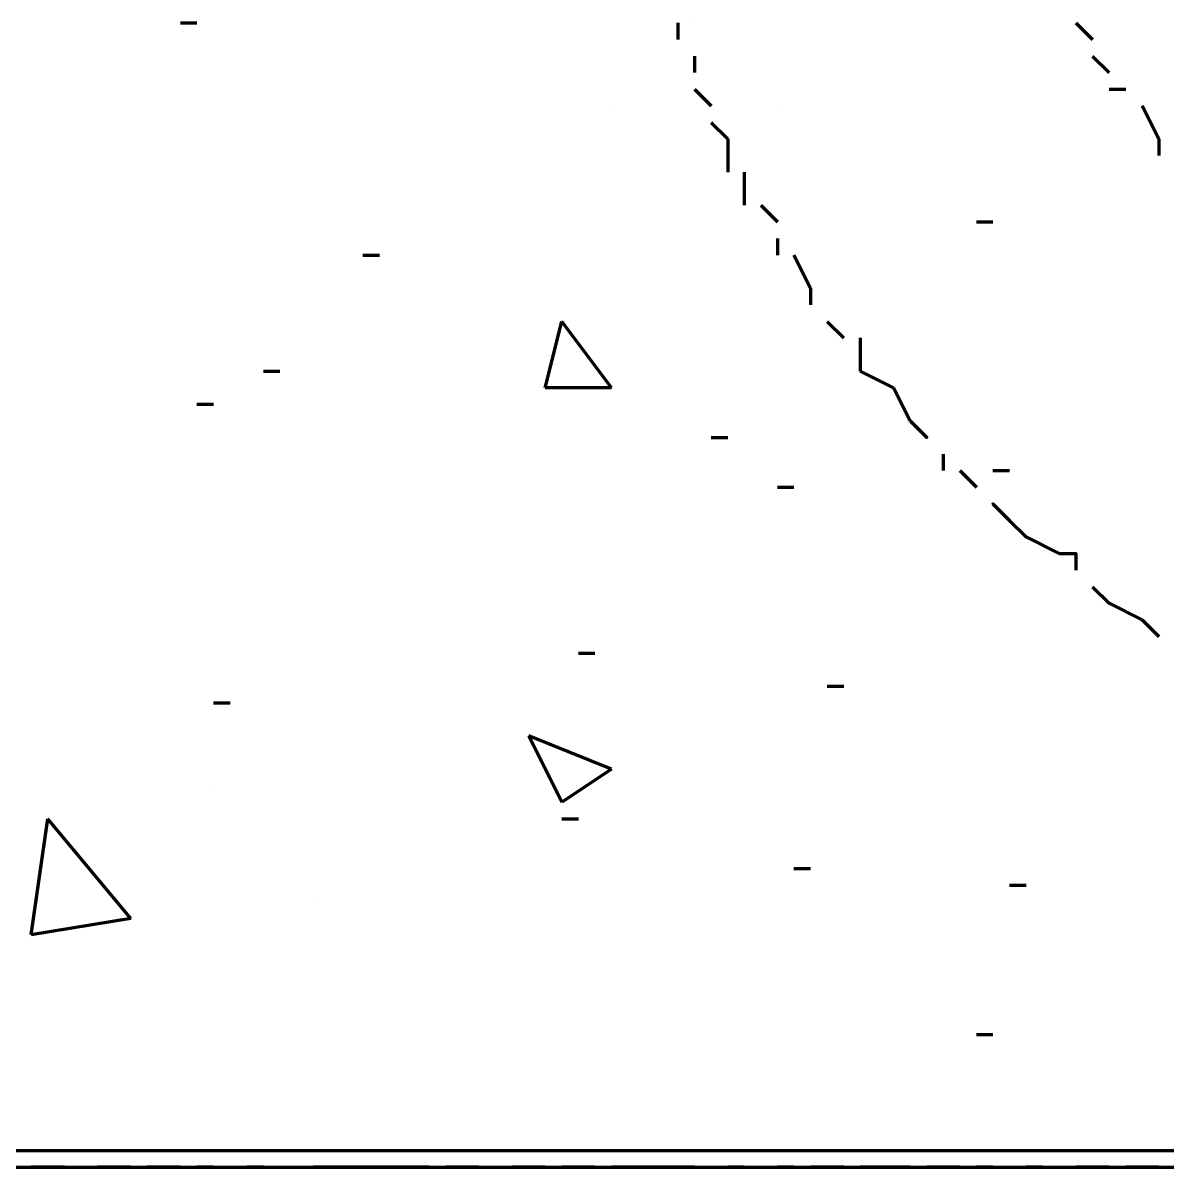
# Model space of a CAD drawing. Header units: inches. Extents: x 16 to 776, y 37 to 575.
# Drawn here: x 614.08 to 625.58, y 317.67 to 329.17 of the extents above; entities that cross this region are included whole.
import ezdxf

# ---------------------------------------------------------------- set-up
doc = ezdxf.new("R2010")
doc.units = ezdxf.units.IN
doc.header["$MEASUREMENT"] = 0
doc.layers.add('P', color=250, linetype='CONTINUOUS', lineweight=100)

msp = doc.modelspace()

# ---------------------------------------------------------------- linework, layer by layer
at = {"layer": 'P', "color": 0, "linetype": 'Continuous'}
for points in [[(615.667, 329.167), (615.833, 329.167)], [(620.667, 329.167), (620.667, 329)], [(620.833, 329.167), (620.833, 329.167)], [(624.667, 329.167), (624.833, 329)], [(620.833, 328.833), (620.833, 328.667)], [(624.833, 328.833), (625, 328.667)], [(620.833, 328.5), (621, 328.333)], [(625, 328.5), (625.167, 328.5)], [(620, 328.333), (620, 328.333)], [(621.667, 328.333), (621.667, 328.333)], [(625.333, 328.333), (625.5, 328)], [(621, 328.167), (621.167, 328)], [(621.167, 328), (621.167, 327.667)], [(625.5, 328), (625.5, 327.833)], [(621.333, 327.667), (621.333, 327.333)], [(621.5, 327.333), (621.667, 327.167)], [(623.667, 327.167), (623.833, 327.167)], [(621.667, 327), (621.667, 326.833)], [(617.5, 326.833), (617.667, 326.833)], [(621.833, 326.833), (622, 326.5)], [(622, 326.5), (622, 326.333)], [(619.333, 325.5), (619.5, 326.167)], [(620, 325.5), (619.5, 326.167)], [(622.167, 326.167), (622.333, 326)], [(622.5, 326), (622.5, 325.833), (622.5, 325.667)], [(616.5, 325.667), (616.667, 325.667)], [(622.5, 325.667), (622.833, 325.5)], [(620, 325.5), (619.333, 325.5)], [(622.833, 325.5), (623, 325.167)], [(615.833, 325.333), (616, 325.333)], [(623, 325.167), (623.167, 325), (623.167, 325)], [(621, 325), (621.167, 325)], [(623.333, 324.833), (623.333, 324.667)], [(623.5, 324.667), (623.667, 324.5)], [(623.833, 324.667), (624, 324.667)], [(621.667, 324.5), (621.833, 324.5)], [(623.833, 324.333), (623.833, 324.333), (624, 324.167)], [(624, 324.167), (624.167, 324)], [(624.167, 324), (624.5, 323.833)], [(624.5, 323.833), (624.667, 323.833), (624.667, 323.667)], [(624.833, 323.5), (625, 323.333)], [(625, 323.333), (625.333, 323.167)], [(625.333, 323.167), (625.5, 323)], [(619.667, 322.833), (619.833, 322.833)], [(622.167, 322.5), (622.333, 322.5)], [(616, 322.333), (616.167, 322.333)], [(620, 321.667), (619.167, 322)], [(619.5, 321.333), (619.167, 322)], [(620, 321.667), (619.5, 321.333)], [(616, 321.5), (616, 321.5)], [(614.167, 320), (614.333, 321.167)], [(615.167, 320.167), (614.333, 321.167)], [(619.5, 321.167), (619.667, 321.167)], [(621.833, 320.667), (622, 320.667)], [(624, 320.5), (624.167, 320.5)], [(617, 320.333), (617, 320.333)], [(615.167, 320.167), (614.167, 320)], [(623.667, 319), (623.833, 319)], [(614, 317.833), (614.167, 317.833)], [(614, 317.833), (614.167, 317.833)], [(614.167, 317.833), (614.333, 317.833)], [(614.167, 317.833), (614.333, 317.833)], [(614.333, 317.833), (614.5, 317.833)], [(614.333, 317.833), (614.5, 317.833)], [(614.333, 317.833), (614.333, 317.833)], [(614.333, 317.833), (614.333, 317.833)], [(614.5, 317.833), (614.667, 317.833)], [(614.5, 317.833), (614.667, 317.833)], [(614.667, 317.833), (614.833, 317.833)], [(614.667, 317.833), (614.833, 317.833)], [(614.667, 317.833), (614.833, 317.833)], [(614.833, 317.833), (615, 317.833)], [(614.833, 317.833), (615, 317.833)], [(614.833, 317.833), (614.833, 317.833)], [(614.833, 317.833), (614.833, 317.833)], [(614.833, 317.833), (614.833, 317.833)], [(615, 317.833), (615.167, 317.833)], [(615, 317.833), (615.167, 317.833)], [(615.167, 317.833), (615.333, 317.833)], [(615.167, 317.833), (615.333, 317.833)], [(615.167, 317.833), (615.333, 317.833)], [(615.167, 317.833), (615.167, 317.833)], [(615.167, 317.833), (615.167, 317.833)], [(615.333, 317.833), (615.5, 317.833)], [(615.333, 317.833), (615.5, 317.833)], [(615.333, 317.833), (615.5, 317.833)], [(615.5, 317.833), (615.667, 317.833)], [(615.5, 317.833), (615.667, 317.833)], [(615.667, 317.833), (615.833, 317.833)], [(615.667, 317.833), (615.833, 317.833)], [(615.667, 317.833), (615.833, 317.833)], [(615.667, 317.833), (615.667, 317.833)], [(615.667, 317.833), (615.667, 317.833)], [(615.833, 317.833), (616, 317.833)], [(615.833, 317.833), (616, 317.833)], [(615.833, 317.833), (616, 317.833)], [(616, 317.833), (616.167, 317.833)], [(616, 317.833), (616.167, 317.833)], [(616, 317.833), (616, 317.833)], [(616, 317.833), (616, 317.833)], [(616.167, 317.833), (616.333, 317.833)], [(616.167, 317.833), (616.333, 317.833)], [(616.167, 317.833), (616.333, 317.833)], [(616.333, 317.833), (616.5, 317.833)], [(616.333, 317.833), (616.5, 317.833)], [(616.333, 317.833), (616.5, 317.833)], [(616.5, 317.833), (616.667, 317.833)], [(616.5, 317.833), (616.667, 317.833)], [(616.5, 317.833), (616.5, 317.833)], [(616.5, 317.833), (616.5, 317.833)], [(616.667, 317.833), (616.833, 317.833)], [(616.667, 317.833), (616.833, 317.833)], [(616.667, 317.833), (616.833, 317.833)], [(616.833, 317.833), (617, 317.833)], [(616.833, 317.833), (617, 317.833)], [(616.833, 317.833), (617, 317.833)], [(616.833, 317.833), (617, 317.833)], [(617, 317.833), (617.167, 317.833)], [(617, 317.833), (617.167, 317.833)], [(617, 317.833), (617, 317.833)], [(617, 317.833), (617, 317.833)], [(617, 317.833), (617, 317.833)], [(617.167, 317.833), (617.333, 317.833)], [(617.167, 317.833), (617.333, 317.833)], [(617.333, 317.833), (617.5, 317.833)], [(617.333, 317.833), (617.5, 317.833)], [(617.333, 317.833), (617.333, 317.833)], [(617.333, 317.833), (617.333, 317.833)], [(617.5, 317.833), (617.667, 317.833)], [(617.5, 317.833), (617.667, 317.833)], [(617.667, 317.833), (617.833, 317.833)], [(617.667, 317.833), (617.833, 317.833)], [(617.833, 317.833), (618, 317.833)], [(617.833, 317.833), (618, 317.833)], [(617.833, 317.833), (617.833, 317.833)], [(617.833, 317.833), (617.833, 317.833)], [(618, 317.833), (618.167, 317.833)], [(618, 317.833), (618.167, 317.833)], [(618.167, 317.833), (618.333, 317.833)], [(618.167, 317.833), (618.333, 317.833)], [(618.167, 317.833), (618.167, 317.833)], [(618.167, 317.833), (618.167, 317.833)], [(618.333, 317.833), (618.5, 317.833)], [(618.333, 317.833), (618.5, 317.833)], [(618.5, 317.833), (618.667, 317.833)], [(618.5, 317.833), (618.667, 317.833)], [(618.667, 317.833), (618.833, 317.833)], [(618.667, 317.833), (618.833, 317.833)], [(618.667, 317.833), (618.667, 317.833)], [(618.667, 317.833), (618.667, 317.833)], [(618.833, 317.833), (619, 317.833)], [(618.833, 317.833), (619, 317.833)], [(618.833, 317.833), (619, 317.833)], [(619, 317.833), (619.167, 317.833)], [(619, 317.833), (619.167, 317.833)], [(619, 317.833), (619, 317.833)], [(619, 317.833), (619, 317.833)], [(619, 317.833), (619, 317.833)], [(619.167, 317.833), (619.333, 317.833)], [(619.167, 317.833), (619.333, 317.833)], [(619.333, 317.833), (619.5, 317.833)], [(619.333, 317.833), (619.5, 317.833)], [(619.5, 317.833), (619.667, 317.833)], [(619.5, 317.833), (619.667, 317.833)], [(619.5, 317.833), (619.5, 317.833)], [(619.5, 317.833), (619.5, 317.833)], [(619.667, 317.833), (619.833, 317.833)], [(619.667, 317.833), (619.833, 317.833)], [(619.833, 317.833), (620, 317.833)], [(619.833, 317.833), (620, 317.833)], [(620, 317.833), (620.167, 317.833)], [(620, 317.833), (620.167, 317.833)], [(620, 317.833), (620, 317.833)], [(620, 317.833), (620, 317.833)], [(620.167, 317.833), (620.333, 317.833)], [(620.167, 317.833), (620.333, 317.833)], [(620.333, 317.833), (620.5, 317.833)], [(620.333, 317.833), (620.5, 317.833)], [(620.333, 317.833), (620.333, 317.833)], [(620.333, 317.833), (620.333, 317.833)], [(620.5, 317.833), (620.667, 317.833)], [(620.5, 317.833), (620.667, 317.833)], [(620.667, 317.833), (620.833, 317.833)], [(620.667, 317.833), (620.833, 317.833)], [(620.833, 317.833), (621, 317.833)], [(620.833, 317.833), (621, 317.833)], [(620.833, 317.833), (620.833, 317.833)], [(620.833, 317.833), (620.833, 317.833)], [(621, 317.833), (621.167, 317.833)], [(621, 317.833), (621.167, 317.833)], [(621, 317.833), (621.167, 317.833)], [(621.167, 317.833), (621.333, 317.833)], [(621.167, 317.833), (621.333, 317.833)], [(621.167, 317.833), (621.167, 317.833)], [(621.167, 317.833), (621.167, 317.833)], [(621.167, 317.833), (621.167, 317.833)], [(621.333, 317.833), (621.5, 317.833)], [(621.333, 317.833), (621.5, 317.833)], [(621.5, 317.833), (621.667, 317.833)], [(621.5, 317.833), (621.667, 317.833)], [(621.5, 317.833), (621.667, 317.833)], [(621.667, 317.833), (621.833, 317.833)], [(621.667, 317.833), (621.833, 317.833)], [(621.667, 317.833), (621.667, 317.833)], [(621.667, 317.833), (621.667, 317.833)], [(621.667, 317.833), (621.667, 317.833)], [(621.833, 317.833), (622, 317.833)], [(621.833, 317.833), (622, 317.833)], [(622, 317.833), (622.167, 317.833)], [(622, 317.833), (622.167, 317.833)], [(622, 317.833), (622, 317.833)], [(622, 317.833), (622.167, 317.833)], [(622, 317.833), (622, 317.833)], [(622, 317.833), (622, 317.833)], [(622.167, 317.833), (622.333, 317.833)], [(622.167, 317.833), (622.333, 317.833)], [(622.333, 317.833), (622.5, 317.833)], [(622.333, 317.833), (622.5, 317.833)], [(622.5, 317.833), (622.667, 317.833)], [(622.5, 317.833), (622.667, 317.833)], [(622.5, 317.833), (622.5, 317.833)], [(622.5, 317.833), (622.667, 317.833)], [(622.5, 317.833), (622.5, 317.833)], [(622.5, 317.833), (622.5, 317.833)], [(622.667, 317.833), (622.833, 317.833)], [(622.667, 317.833), (622.833, 317.833)], [(622.833, 317.833), (623, 317.833)], [(622.833, 317.833), (623, 317.833)], [(623, 317.833), (623.167, 317.833)], [(623, 317.833), (623.167, 317.833)], [(623, 317.833), (623, 317.833)], [(623, 317.833), (623, 317.833)], [(623.167, 317.833), (623.333, 317.833)], [(623.167, 317.833), (623.333, 317.833)], [(623.333, 317.833), (623.5, 317.833)], [(623.333, 317.833), (623.5, 317.833)], [(623.333, 317.833), (623.333, 317.833)], [(623.333, 317.833), (623.333, 317.833)], [(623.5, 317.833), (623.667, 317.833)], [(623.5, 317.833), (623.667, 317.833)], [(623.667, 317.833), (623.833, 317.833)], [(623.667, 317.833), (623.833, 317.833)], [(623.833, 317.833), (624, 317.833)], [(623.833, 317.833), (624, 317.833)], [(623.833, 317.833), (623.833, 317.833)], [(623.833, 317.833), (623.833, 317.833)], [(624, 317.833), (624.167, 317.833)], [(624, 317.833), (624.167, 317.833)], [(624, 317.833), (624.167, 317.833)], [(624.167, 317.833), (624.333, 317.833)], [(624.167, 317.833), (624.333, 317.833)], [(624.167, 317.833), (624.167, 317.833)], [(624.167, 317.833), (624.167, 317.833)], [(624.167, 317.833), (624.167, 317.833)], [(624.333, 317.833), (624.5, 317.833)], [(624.333, 317.833), (624.5, 317.833)], [(624.5, 317.833), (624.667, 317.833)], [(624.5, 317.833), (624.667, 317.833)], [(624.5, 317.833), (624.667, 317.833)], [(624.667, 317.833), (624.833, 317.833)], [(624.667, 317.833), (624.833, 317.833)], [(624.667, 317.833), (624.667, 317.833)], [(624.667, 317.833), (624.667, 317.833)], [(624.667, 317.833), (624.667, 317.833)], [(624.833, 317.833), (625, 317.833)], [(624.833, 317.833), (625, 317.833)], [(625, 317.833), (625.167, 317.833)], [(625, 317.833), (625.167, 317.833)], [(625, 317.833), (625, 317.833)], [(625, 317.833), (625, 317.833)], [(625.167, 317.833), (625.333, 317.833)], [(625.167, 317.833), (625.333, 317.833)], [(625.333, 317.833), (625.5, 317.833)], [(625.333, 317.833), (625.5, 317.833)], [(625.5, 317.833), (625.667, 317.833)], [(625.5, 317.833), (625.667, 317.833)], [(625.5, 317.833), (625.5, 317.833)], [(625.5, 317.833), (625.5, 317.833)], [(614, 317.667), (614.167, 317.667)], [(614, 317.667), (614.167, 317.667)], [(614.333, 317.667), (614.167, 317.667)], [(614.167, 317.667), (614.333, 317.667)], [(614.167, 317.667), (614.333, 317.667)], [(614.5, 317.667), (614.333, 317.667)], [(614.333, 317.667), (614.5, 317.667)], [(614.333, 317.667), (614.333, 317.667)], [(614.333, 317.667), (614.333, 317.667)], [(614.333, 317.667), (614.5, 317.667)], [(614.333, 317.667), (614.333, 317.667)], [(614.5, 317.667), (614.667, 317.667)], [(614.5, 317.667), (614.667, 317.667)], [(614.667, 317.667), (614.833, 317.667)], [(614.667, 317.667), (614.833, 317.667)], [(614.667, 317.667), (614.833, 317.667)], [(615, 317.667), (614.833, 317.667)], [(614.833, 317.667), (615, 317.667)], [(614.833, 317.667), (614.833, 317.667)], [(614.833, 317.667), (614.833, 317.667)], [(614.833, 317.667), (615, 317.667)], [(614.833, 317.667), (614.833, 317.667)], [(614.833, 317.667), (614.833, 317.667)], [(615.167, 317.667), (615, 317.667)], [(615, 317.667), (615.167, 317.667)], [(615, 317.667), (615.167, 317.667)], [(615.167, 317.667), (615.333, 317.667)], [(615.167, 317.667), (615.333, 317.667)], [(615.167, 317.667), (615.167, 317.667)], [(615.167, 317.667), (615.333, 317.667)], [(615.167, 317.667), (615.167, 317.667)], [(615.5, 317.667), (615.333, 317.667)], [(615.333, 317.667), (615.5, 317.667)], [(615.333, 317.667), (615.5, 317.667)], [(615.333, 317.667), (615.5, 317.667)], [(615.667, 317.667), (615.5, 317.667)], [(615.5, 317.667), (615.667, 317.667)], [(615.5, 317.667), (615.667, 317.667)], [(615.667, 317.667), (615.833, 317.667)], [(615.667, 317.667), (615.833, 317.667)], [(615.667, 317.667), (615.667, 317.667)], [(615.667, 317.667), (615.833, 317.667)], [(615.667, 317.667), (615.667, 317.667)], [(616, 317.667), (615.833, 317.667)], [(615.833, 317.667), (616, 317.667)], [(615.833, 317.667), (616, 317.667)], [(615.833, 317.667), (616, 317.667)], [(616, 317.667), (616.167, 317.667)], [(616, 317.667), (616.167, 317.667)], [(616, 317.667), (616, 317.667)], [(616, 317.667), (616, 317.667)], [(616, 317.667), (616.167, 317.667)], [(616, 317.667), (616, 317.667)], [(616.167, 317.667), (616.333, 317.667)], [(616.167, 317.667), (616.333, 317.667)], [(616.167, 317.667), (616.333, 317.667)], [(616.5, 317.667), (616.333, 317.667)], [(616.333, 317.667), (616.5, 317.667)], [(616.333, 317.667), (616.5, 317.667)], [(616.333, 317.667), (616.5, 317.667)], [(616.5, 317.667), (616.667, 317.667)], [(616.5, 317.667), (616.5, 317.667)], [(616.5, 317.667), (616.5, 317.667)], [(616.5, 317.667), (616.667, 317.667)], [(616.5, 317.667), (616.5, 317.667)], [(616.667, 317.667), (616.833, 317.667)], [(616.667, 317.667), (616.833, 317.667)], [(616.667, 317.667), (616.833, 317.667)], [(616.833, 317.667), (617, 317.667)], [(616.833, 317.667), (617, 317.667)], [(616.833, 317.667), (617, 317.667)], [(616.833, 317.667), (617, 317.667)], [(617.167, 317.667), (617, 317.667)], [(617, 317.667), (617.167, 317.667)], [(617, 317.667), (617, 317.667)], [(617, 317.667), (617, 317.667)], [(617, 317.667), (617.167, 317.667)], [(617, 317.667), (617, 317.667)], [(617, 317.667), (617, 317.667)], [(617.333, 317.667), (617.167, 317.667)], [(617.167, 317.667), (617.333, 317.667)], [(617.167, 317.667), (617.333, 317.667)], [(617.5, 317.667), (617.333, 317.667)], [(617.333, 317.667), (617.5, 317.667)], [(617.333, 317.667), (617.333, 317.667)], [(617.333, 317.667), (617.5, 317.667)], [(617.333, 317.667), (617.333, 317.667)], [(617.667, 317.667), (617.5, 317.667)], [(617.5, 317.667), (617.667, 317.667)], [(617.5, 317.667), (617.667, 317.667)], [(617.833, 317.667), (617.667, 317.667)], [(617.667, 317.667), (617.833, 317.667)], [(617.667, 317.667), (617.833, 317.667)], [(618, 317.667), (617.833, 317.667)], [(617.833, 317.667), (618, 317.667)], [(617.833, 317.667), (617.833, 317.667)], [(617.833, 317.667), (618, 317.667)], [(617.833, 317.667), (617.833, 317.667)], [(618.167, 317.667), (618, 317.667)], [(618, 317.667), (618.167, 317.667)], [(618, 317.667), (618.167, 317.667)], [(618.167, 317.667), (618.333, 317.667)], [(618.167, 317.667), (618.167, 317.667)], [(618.167, 317.667), (618.167, 317.667)], [(618.167, 317.667), (618.333, 317.667)], [(618.167, 317.667), (618.167, 317.667)], [(618.5, 317.667), (618.333, 317.667)], [(618.333, 317.667), (618.5, 317.667)], [(618.333, 317.667), (618.5, 317.667)], [(618.667, 317.667), (618.5, 317.667)], [(618.5, 317.667), (618.667, 317.667)], [(618.5, 317.667), (618.667, 317.667)], [(618.667, 317.667), (618.833, 317.667)], [(618.667, 317.667), (618.667, 317.667)], [(618.667, 317.667), (618.667, 317.667)], [(618.667, 317.667), (618.833, 317.667)], [(618.667, 317.667), (618.667, 317.667)], [(618.833, 317.667), (619, 317.667)], [(618.833, 317.667), (619, 317.667)], [(618.833, 317.667), (619, 317.667)], [(619.167, 317.667), (619, 317.667)], [(619, 317.667), (619.167, 317.667)], [(619, 317.667), (619, 317.667)], [(619, 317.667), (619, 317.667)], [(619, 317.667), (619.167, 317.667)], [(619, 317.667), (619, 317.667)], [(619, 317.667), (619, 317.667)], [(619.333, 317.667), (619.167, 317.667)], [(619.167, 317.667), (619.333, 317.667)], [(619.167, 317.667), (619.333, 317.667)], [(619.333, 317.667), (619.5, 317.667)], [(619.333, 317.667), (619.5, 317.667)], [(619.667, 317.667), (619.5, 317.667)], [(619.5, 317.667), (619.667, 317.667)], [(619.5, 317.667), (619.5, 317.667)], [(619.5, 317.667), (619.5, 317.667)], [(619.5, 317.667), (619.667, 317.667)], [(619.5, 317.667), (619.5, 317.667)], [(619.833, 317.667), (619.667, 317.667)], [(619.667, 317.667), (619.833, 317.667)], [(619.667, 317.667), (619.833, 317.667)], [(619.833, 317.667), (620, 317.667)], [(619.833, 317.667), (620, 317.667)], [(620.167, 317.667), (620, 317.667)], [(620, 317.667), (620.167, 317.667)], [(620, 317.667), (620, 317.667)], [(620, 317.667), (620, 317.667)], [(620, 317.667), (620.167, 317.667)], [(620, 317.667), (620, 317.667)], [(620.333, 317.667), (620.167, 317.667)], [(620.167, 317.667), (620.333, 317.667)], [(620.167, 317.667), (620.333, 317.667)], [(620.5, 317.667), (620.333, 317.667)], [(620.333, 317.667), (620.5, 317.667)], [(620.333, 317.667), (620.333, 317.667)], [(620.333, 317.667), (620.5, 317.667)], [(620.333, 317.667), (620.333, 317.667)], [(620.667, 317.667), (620.5, 317.667)], [(620.5, 317.667), (620.667, 317.667)], [(620.5, 317.667), (620.667, 317.667)], [(620.833, 317.667), (620.667, 317.667)], [(620.667, 317.667), (620.833, 317.667)], [(620.667, 317.667), (620.833, 317.667)], [(620.833, 317.667), (621, 317.667)], [(620.833, 317.667), (620.833, 317.667)], [(620.833, 317.667), (620.833, 317.667)], [(620.833, 317.667), (621, 317.667)], [(620.833, 317.667), (620.833, 317.667)], [(621, 317.667), (621.167, 317.667)], [(621, 317.667), (621.167, 317.667)], [(621, 317.667), (621.167, 317.667)], [(621.333, 317.667), (621.167, 317.667)], [(621.167, 317.667), (621.333, 317.667)], [(621.167, 317.667), (621.167, 317.667)], [(621.167, 317.667), (621.167, 317.667)], [(621.167, 317.667), (621.333, 317.667)], [(621.167, 317.667), (621.167, 317.667)], [(621.167, 317.667), (621.167, 317.667)], [(621.333, 317.667), (621.5, 317.667)], [(621.333, 317.667), (621.5, 317.667)], [(621.5, 317.667), (621.667, 317.667)], [(621.5, 317.667), (621.667, 317.667)], [(621.5, 317.667), (621.667, 317.667)], [(621.833, 317.667), (621.667, 317.667)], [(621.667, 317.667), (621.833, 317.667)], [(621.667, 317.667), (621.667, 317.667)], [(621.667, 317.667), (621.667, 317.667)], [(621.667, 317.667), (621.833, 317.667)], [(621.667, 317.667), (621.667, 317.667)], [(621.667, 317.667), (621.667, 317.667)], [(621.833, 317.667), (622, 317.667)], [(621.833, 317.667), (622, 317.667)], [(622.167, 317.667), (622, 317.667)], [(622, 317.667), (622.167, 317.667)], [(622, 317.667), (622, 317.667)], [(622, 317.667), (622.167, 317.667)], [(622, 317.667), (622, 317.667)], [(622, 317.667), (622.167, 317.667)], [(622, 317.667), (622, 317.667)], [(622.333, 317.667), (622.167, 317.667)], [(622.167, 317.667), (622.333, 317.667)], [(622.167, 317.667), (622.333, 317.667)], [(622.333, 317.667), (622.5, 317.667)], [(622.333, 317.667), (622.5, 317.667)], [(622.667, 317.667), (622.5, 317.667)], [(622.5, 317.667), (622.667, 317.667)], [(622.5, 317.667), (622.5, 317.667)], [(622.5, 317.667), (622.667, 317.667)], [(622.5, 317.667), (622.5, 317.667)], [(622.5, 317.667), (622.667, 317.667)], [(622.5, 317.667), (622.5, 317.667)], [(622.833, 317.667), (622.667, 317.667)], [(622.667, 317.667), (622.833, 317.667)], [(622.667, 317.667), (622.833, 317.667)], [(623, 317.667), (622.833, 317.667)], [(622.833, 317.667), (623, 317.667)], [(622.833, 317.667), (623, 317.667)], [(623, 317.667), (623.167, 317.667)], [(623, 317.667), (623, 317.667)], [(623, 317.667), (623, 317.667)], [(623, 317.667), (623.167, 317.667)], [(623, 317.667), (623, 317.667)], [(623.333, 317.667), (623.167, 317.667)], [(623.167, 317.667), (623.333, 317.667)], [(623.167, 317.667), (623.333, 317.667)], [(623.5, 317.667), (623.333, 317.667)], [(623.333, 317.667), (623.5, 317.667)], [(623.333, 317.667), (623.333, 317.667)], [(623.333, 317.667), (623.333, 317.667)], [(623.333, 317.667), (623.5, 317.667)], [(623.333, 317.667), (623.333, 317.667)], [(623.5, 317.667), (623.667, 317.667)], [(623.5, 317.667), (623.667, 317.667)], [(623.833, 317.667), (623.667, 317.667)], [(623.667, 317.667), (623.833, 317.667)], [(623.667, 317.667), (623.833, 317.667)], [(623.833, 317.667), (624, 317.667)], [(623.833, 317.667), (623.833, 317.667)], [(623.833, 317.667), (623.833, 317.667)], [(623.833, 317.667), (624, 317.667)], [(623.833, 317.667), (623.833, 317.667)], [(624, 317.667), (624.167, 317.667)], [(624, 317.667), (624.167, 317.667)], [(624, 317.667), (624.167, 317.667)], [(624.333, 317.667), (624.167, 317.667)], [(624.167, 317.667), (624.333, 317.667)], [(624.167, 317.667), (624.167, 317.667)], [(624.167, 317.667), (624.167, 317.667)], [(624.167, 317.667), (624.333, 317.667)], [(624.167, 317.667), (624.167, 317.667)], [(624.167, 317.667), (624.167, 317.667)], [(624.333, 317.667), (624.5, 317.667)], [(624.333, 317.667), (624.5, 317.667)], [(624.5, 317.667), (624.667, 317.667)], [(624.5, 317.667), (624.667, 317.667)], [(624.5, 317.667), (624.667, 317.667)], [(624.833, 317.667), (624.667, 317.667)], [(624.667, 317.667), (624.833, 317.667)], [(624.667, 317.667), (624.667, 317.667)], [(624.667, 317.667), (624.667, 317.667)], [(624.667, 317.667), (624.833, 317.667)], [(624.667, 317.667), (624.667, 317.667)], [(624.667, 317.667), (624.667, 317.667)], [(625, 317.667), (624.833, 317.667)], [(624.833, 317.667), (625, 317.667)], [(624.833, 317.667), (625, 317.667)], [(625, 317.667), (625.167, 317.667)], [(625, 317.667), (625, 317.667)], [(625, 317.667), (625, 317.667)], [(625, 317.667), (625.167, 317.667)], [(625, 317.667), (625, 317.667)], [(625.333, 317.667), (625.167, 317.667)], [(625.167, 317.667), (625.333, 317.667)], [(625.167, 317.667), (625.333, 317.667)], [(625.5, 317.667), (625.333, 317.667)], [(625.333, 317.667), (625.5, 317.667)], [(625.333, 317.667), (625.5, 317.667)], [(625.5, 317.667), (625.667, 317.667)], [(625.5, 317.667), (625.5, 317.667)], [(625.5, 317.667), (625.5, 317.667)], [(625.5, 317.667), (625.667, 317.667)], [(625.5, 317.667), (625.5, 317.667)]]:
    msp.add_lwpolyline(points, dxfattribs=at)

doc.saveas('drawing.dxf')
